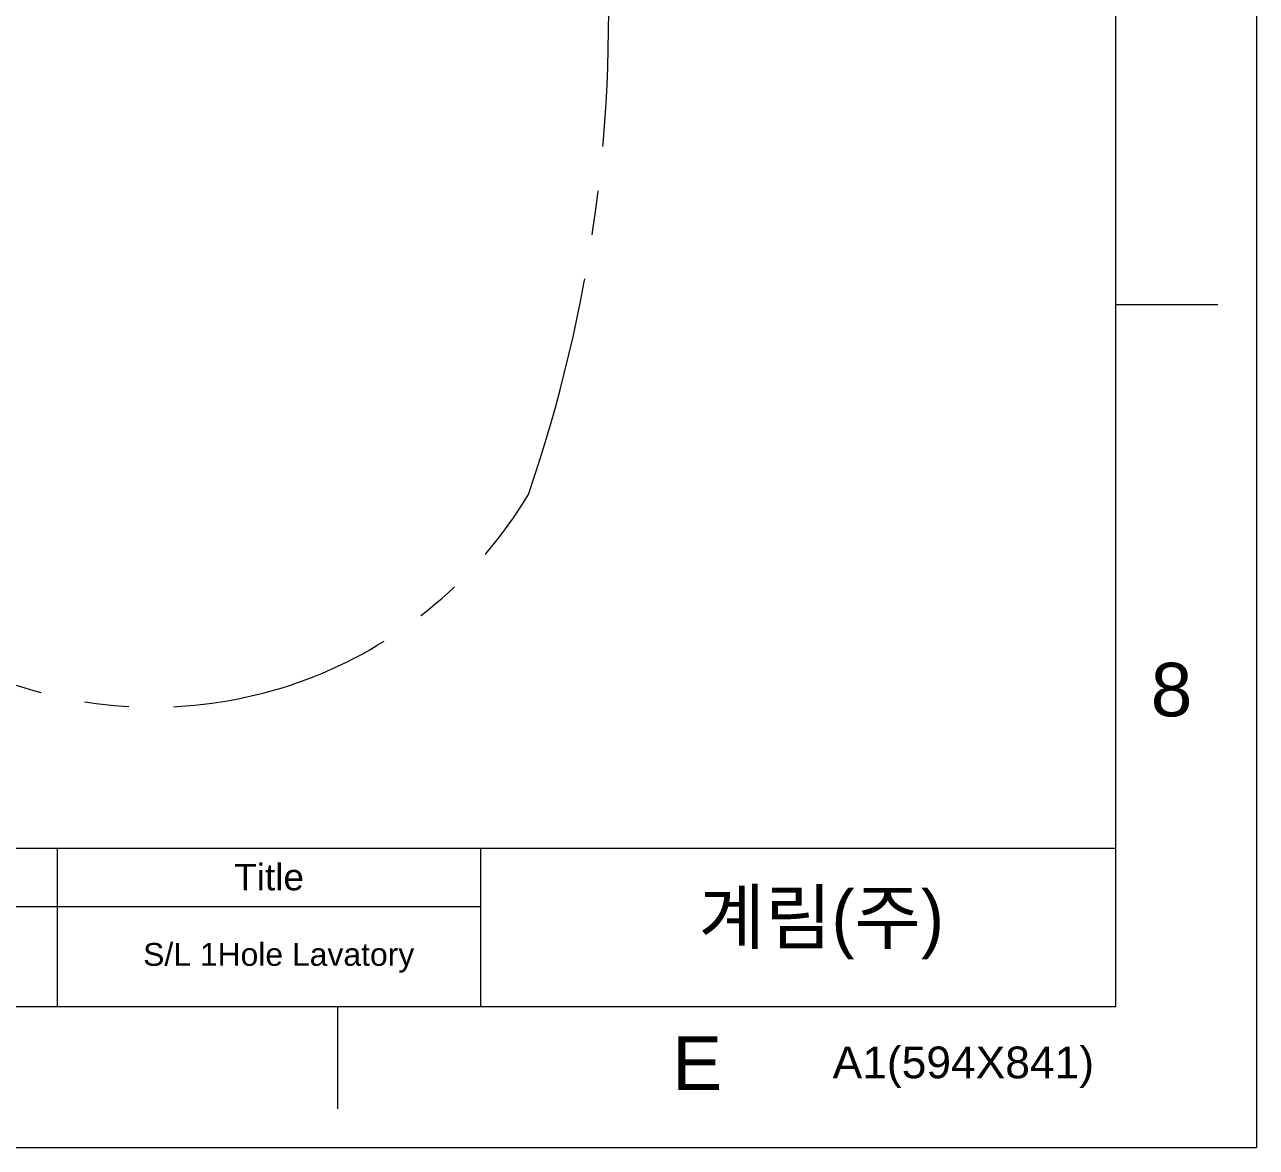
# Model space of a CAD drawing. Header units: millimetres. Extents: x 15183 to 15777, y -3358 to -2518.
# Drawn here: x 15601.3 to 15776.6, y -3357.7 to -3197.8 of the extents above; entities that cross this region are included whole.
import ezdxf

# ---------------------------------------------------------------- set-up
doc = ezdxf.new("R2010")
doc.units = ezdxf.units.MM
doc.linetypes.add('CENTERX2', pattern=[101.6, 63.5, -12.7, 12.7, -12.7])
doc.layers.add('CENTER', color=1, linetype='CENTERX2', lineweight=15)
doc.layers.add('FORM', color=7, linetype='Continuous', lineweight=13)
doc.layers.add('TEXT', color=2, linetype='Continuous')
doc.styles.add('ARIAL', font='arial.ttf')
doc.styles.add('ROMANS', font='romans')
doc.styles.get("Standard").update_dxf_attribs({"font": 'arial.ttf'})

msp = doc.modelspace()

# ---------------------------------------------------------------- linework, layer by layer
at = {"layer": 'CENTER', "ltscale": 0.5, "elevation": 0}
msp.add_lwpolyline([(15557.27, -3231.89, 0.76593), (15673.02, -3264.72, 0.098831), (15684.04, -3183.12), (15684.04, -3128.19)], format="xyb", dxfattribs=at)
at = {"layer": 'FORM', "color": 7, "linetype": 'Continuous'}
for p, q in [((15776.65, -2517.68), (15776.65, -3357.68)), ((15756.65, -3337.68), (15756.65, -2537.68)), ((15756.65, -3237.68), (15771.18, -3237.68)), ((15645.85, -3337.68), (15645.85, -3352.21)), ((15182.65, -3357.68), (15776.65, -3357.68))]:
    msp.add_line(p, q, dxfattribs=at)
at = {"layer": 'FORM'}
for p, q in [((15349.06, -3315.07), (15756.65, -3315.07)), ((15605.97, -3337.68), (15605.97, -3315.07)), ((15666.24, -3337.68), (15666.24, -3315.07)), ((15313.65, -3323.36), (15666.24, -3323.36))]:
    msp.add_line(p, q, dxfattribs=at)
at = {"layer": 'FORM', "linetype": 'Continuous'}
msp.add_line((15756.65, -3337.68), (15202.65, -3337.68), dxfattribs=at)

# ---------------------------------------------------------------- texts
at = {"layer": 'FORM', "char_height": 7.62, "attachment_point": 5}
for s, width, insert in [('8', 50, (15764.57, -3292.55)), ('E', 10, (15697.04, -3345.68))]:
    msp.add_mtext_dynamic_manual_height_columns(s, width=width, gutter_width=12.5, heights=[0], dxfattribs=dict(at, insert=insert))
at = {"layer": 'TEXT', "style": 'ARIAL'}
msp.add_text('A1(594X841)', height=4.5204, dxfattribs=at).set_placement((15716.33, -3347.84))
at = {"layer": 'TEXT', "attachment_point": 5}
for s, width, gutter_width, insert, char_height in [('Title', 60.2721, 18.84, (15636.1, -3319.22), 3.767), ('S/L 1Hole Lavatory', 51.984, 16.25, (15637.47, -3330.69), 3.249)]:
    msp.add_mtext_dynamic_manual_height_columns(s, width=width, gutter_width=gutter_width, heights=[0], dxfattribs=dict(at, insert=insert, char_height=char_height))
at = {"layer": 'TEXT', "linetype": 'CENTERX2', "insert": (15714.72, -3326.01), "char_height": 7.534, "attachment_point": 5, "style": 'ROMANS'}
msp.add_mtext_dynamic_manual_height_columns('{\\fHYGothic-Medium|b0|i0|c129|p18;계림(주)}', width=90.4082, gutter_width=18.84, heights=[0], dxfattribs=at)

doc.saveas('drawing.dxf')
